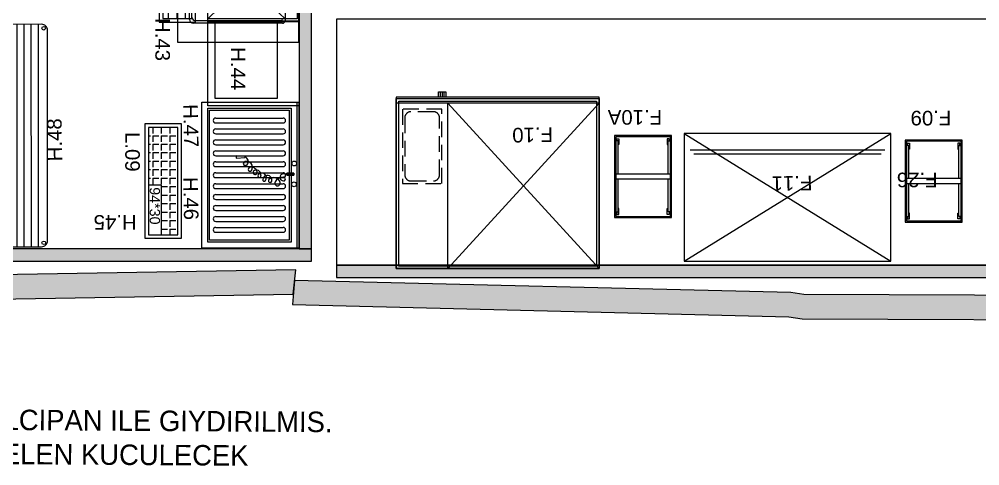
# Model space of a CAD drawing. Header units: millimetres. Extents: x 17474 to 44983, y -1049 to 14585.
# Drawn here: x 18599 to 19389, y -275 to 93 of the extents above; entities that cross this region are included whole.
import ezdxf
from ezdxf.enums import TextEntityAlignment as Align

# ---------------------------------------------------------------- set-up
doc = ezdxf.new("R2010")
doc.units = ezdxf.units.MM
doc.linetypes.add('DASHED', pattern=[19.05, 12.7, -6.35])
for name, color, linetype in [('10 CM  SOĞUK ODA PANEL-PASLANMAZ KAPLAMA', 253, 'Continuous'), ('DUVARIC', 254, 'Continuous'), ('Kıtc-002 Çizgi', 7, 'Continuous'), ('Kıtc-028 Yer Izgarası', 252, 'Continuous'), ('Kıtc-041 İstif Rafı', 7, 'Continuous'), ('NO', 4, 'Continuous'), ('S2000-001 Duvar', 6, 'Continuous'), ('S2000-002 Çizgi', 7, 'Continuous'), ('TXT-YOO', 7, 'Continuous')]:
    doc.layers.add(name, color=color, linetype=linetype)
doc.styles.add('MEKAN', font='stylu.ttf', dxfattribs={"height": 13})
doc.styles.add('ROMANS', font='arial.ttf', dxfattribs={"width": 0.8, "height": 100})
doc.styles.get("Standard").update_dxf_attribs({"font": 'arial.ttf'})
doc.styles.add('X_Roads$0$Standard', font='arial.ttf')
pattern_1 = [(44.669988, (-17068.903, -6479.164), (-3.5151114, 3.5558391), []), (44.669988, (-17065.373, -6479.1844), (-3.5151114, 3.5558391), [2.4, -1])]

# ---------------------------------------------------------------- blocks, each defined once
blk = doc.blocks.new('A$C1DA84029')
at = {"layer": 'S2000-002 Çizgi'}
h = blk.add_hatch(dxfattribs=at)
h.set_pattern_fill('LINE', color=256, scale=0.5, angle=-90, style=0)
h.set_pattern_definition([(270, (1300.4031, 3914.1656), (1.5875, 7e-14), [])])
h.paths.add_polyline_path([(34.64, 141.1), (40.79, 141.1), (40.79, 145.36), (34.64, 145.36)])
at = {"color": 0}
for points in [[(0, 139.81), (166.7, 139.81), (166.7, 0), (0, 0)], [(2, 137.81), (164.7, 137.81), (164.7, 2), (2, 2)]]:
    blk.add_lwpolyline(points, close=True, dxfattribs=at)
at = {"layer": 'S2000-002 Çizgi'}
for p, q in [((166.7, 136.1), (0, 136.1)), ((166.7, 136.1), (42.35, 0)), ((42.5, 0), (42.5, 136.1)), ((166.7, 0), (42.5, 136.1))]:
    blk.add_line(p, q, dxfattribs=at)
for points in [[(34.64, 145.36), (40.79, 145.36), (40.79, 141.1), (34.64, 141.1)], [(166.7, 141.1), (0, 141.1), (0, 0), (166.7, 0)]]:
    blk.add_lwpolyline(points, close=True, dxfattribs=at)
at = {"layer": 'S2000-002 Çizgi', "linetype": 'DASHED'}
blk.add_lwpolyline([(37.5, 70.1), (37.5, 131.1), (5, 131.1), (5, 70.1)], close=True, dxfattribs=at)
blk.add_lwpolyline([(35.5, 77.1), (35.5, 124.1, 0.414214), (30.5, 129.1), (12, 129.1, 0.414214), (7, 124.1), (7, 77.1, 0.414214), (12, 72.1), (30.5, 72.1, 0.414214)], format="xyb", close=True, dxfattribs=at)
at = {"layer": 'NO', "linetype": 'Continuous', "style": 'ROMANS', "width": 0.8}
blk.add_attdef('NO', text='', height=10, rotation=179.66989, dxfattribs=at).set_placement((96.26, 113.85), align=Align.MIDDLE)
blk = doc.blocks.new('A$C6D2349A5')
at = {"layer": 'S2000-002 Çizgi'}
for p, q in [((0, 0), (170, 105)), ((0, 105), (170, 0)), ((5, 91.66), (165, 91.66)), ((8, 88.35), (162, 88.35))]:
    blk.add_line(p, q, dxfattribs=at)
blk.add_lwpolyline([(0, 0), (170, 0), (170, 105), (0, 105)], close=True, dxfattribs=at)
blk = doc.blocks.new('A$C5F3C429F')
at = {"layer": 'S2000-002 Çizgi'}
for points in [[(0, 0), (47, 0), (47, 67.5), (0, 67.5)], [(1, 1), (46, 1), (46, 66.5), (1, 66.5)], [(1, 35.99), (46, 35.99), (46, 31.51), (1, 31.51)]]:
    blk.add_lwpolyline(points, close=True, dxfattribs=at)
for points in [[(2.04, 62.85), (2.04, 64.85), (3.59, 64.85), (3.59, 60.06), (2.96, 60.06)], [(44.96, 62.85), (44.96, 64.85), (43.41, 64.85), (43.41, 60.06), (44.04, 60.06)], [(2.96, 31.51), (2.96, 4.46), (1, 4.46), (1, 62.85), (2.96, 62.85), (2.96, 35.99)], [(44.04, 31.51), (44.04, 4.46), (46, 4.46), (46, 62.85), (44.04, 62.85), (44.04, 35.99)], [(2.04, 4.46), (2.04, 2.65), (3.59, 2.65), (3.59, 7.44), (2.96, 7.44)], [(44.96, 4.46), (44.96, 2.65), (43.41, 2.65), (43.41, 7.44), (44.04, 7.44)]]:
    blk.add_lwpolyline(points, dxfattribs=at)
blk = doc.blocks.new('bulasıkhane dolap')
at = {"layer": 'Kıtc-041 İstif Rafı'}
for p, q in [((22892.24, -15904.05), (22892.41, -15955.05)), ((23075.26, -15905.75), (22892.26, -15905.79)), ((23070.24, -15899.01), (22897.24, -15899.05)), ((23075.41, -15955), (23075.24, -15904.01)), ((23075.26, -15911.55), (22892.26, -15911.59)), ((23075.26, -15917.35), (22892.26, -15917.39)), ((23075.26, -15923.15), (22892.26, -15923.19)), ((23075.26, -15928.95), (22892.26, -15928.99)), ((23075.27, -15934.75), (22892.27, -15934.79)), ((23075.3, -15940.55), (22892.3, -15940.59)), ((23075.3, -15946.35), (22892.3, -15946.39)), ((23075.34, -15952.15), (22892.34, -15952.19)), ((22897.41, -15960.05), (23070.41, -15960.01))]:
    blk.add_line(p, q, dxfattribs=at)
for centre in [(22894.74, -15901.55), (23072.02, -15902.2), (22895.61, -15956.84), (23072.2, -15956.8)]:
    blk.add_circle(centre, 1.5, dxfattribs=at)
for centre, start, end in [((23070.28, -15904.01), 359.54826, 90.47841), ((22897.37, -15955.09), 179.54826, 270.47841), ((23070.45, -15955.05), 269.54826, 0.47841)]:
    blk.add_arc(centre, 4.96, start, end, dxfattribs=at)
blk = doc.blocks.new('A$C7BE05278')
at = {"layer": 'S2000-002 Çizgi'}
blk.add_hatch(color=256, dxfattribs=at).paths.add_polyline_path([(15.9, 41.65), (14.34, 41.67), (14.4, 47.58), (15.96, 47.57)], flags=0)
h = blk.add_hatch(color=256, dxfattribs=at)
h.paths.add_polyline_path([(4.65, 9.9, -0.025454), (4.81, 10.42, 0.278063), (0.77, 7.52), (1.23, 7.32, -0.265675)])
h.paths.add_polyline_path([(5.35, 10.43, 0.028094), (4.81, 10.42, 0.025454), (4.65, 9.9, -0.030609), (5.18, 9.93, -0.027259)])
h.paths.add_polyline_path([(5.35, 10.43, 0.027259), (5.18, 9.93, -0.171751), (7.9, 8.98), (7.9, 8.98), (5.22, 7.15, -0.147228), (5.18, 9.93, 0.030609), (4.65, 9.9, 0.138731), (4.75, 7, 1.347306), (8.21, 9.37, 0.162476)])
h.paths.add_polyline_path([(12.46, 12.66), (12.73, 13.08, 0.483116), (4.81, 10.42, -0.028094), (5.35, 10.43, -0.470681)])
for p, q in [((14.4, 47.58), (14.34, 41.67)), ((14.4, 47.58), (14.34, 41.67)), ((15.96, 47.57), (14.4, 47.58)), ((15.96, 47.57), (14.4, 47.58)), ((15.05, 47.56), (14.97, 38.92)), ((15.9, 41.65), (15.96, 47.57)), ((15.9, 41.65), (15.96, 47.57)), ((14.34, 41.67), (15.9, 41.65)), ((14.34, 41.67), (15.9, 41.65)), ((0.47, 7.33), (0, 0.02)), ((0.47, 7.33), (0, 0.02)), ((0, 0.02), (1.86, 0)), ((1.54, 7.31), (0.47, 7.33)), ((1.54, 7.31), (0.47, 7.33)), ((1.86, 0), (1.54, 7.31)), ((1.86, 0), (1.54, 7.31))]:
    blk.add_line(p, q, dxfattribs=at)
blk.add_lwpolyline([(15.9, 41.65), (14.34, 41.67), (14.4, 47.58), (15.96, 47.57)], close=True, dxfattribs=at)
for centre in [(6.31, 47.78), (23.47, 47.61)]:
    blk.add_circle(centre, 1.99, dxfattribs=at)
for centre, radius, start, end in [((19.09, 38.88), 1.6, 359.43001, 179.43001), ((17.83, 38.9), 2.86, 179.43001, 359.43001), ((25.13, 38.82), 7.64, 179.43001, 242.03458), ((23.49, 30.88), 5.53, 105.76632, 225.7833), ((22.59, 34.05), 2.23, 242.03458, 105.76632), ((18.07, 21.08), 3.83, 52.40892, 229.11119), ((20, 25.62), 3.8, 74.94983, 261.67628), ((19.64, 23.11), 1.26, 261.67628, 52.40892), ((20.62, 27.93), 1.41, 225.7833, 74.94983), ((14.42, 12.56), 4.98, 103.11986, 200.77428), ((15.59, 16.68), 3.77, 86.01564, 220.67721), ((13.69, 15.69), 1.76, 236.80878, 103.11986), ((16.45, 19.21), 1.37, 229.11119, 116.32433), ((4.79, 5.59), 4.31, 51.245, 156.7533), ((9.42, 8.58), 4.83, 57.01034, 197.57947), ((6.43, 7.63), 1.7, 197.57947, 51.245), ((11.21, 11.34), 1.54, 200.77428, 57.01034)]:
    blk.add_arc(centre, radius, start, end, dxfattribs=at)
blk = doc.blocks.new('A$C41F730AB')
at = {"layer": 'Kıtc-002 Çizgi', "color": 254}
for p, q in [((13, 11.5), (13, 67)), ((17, 11.5), (17, 67)), ((22, 11.5), (22, 67)), ((26, 11.5), (26, 67)), ((31, 11.5), (31, 67)), ((35, 11.5), (35, 67)), ((40, 11.5), (40, 67)), ((44, 11.5), (44, 67)), ((49, 11.5), (49, 67)), ((53, 11.5), (53, 67)), ((58, 11.5), (58, 67)), ((62, 11.5), (62, 67)), ((67, 11.5), (67, 67)), ((71, 11.5), (71, 67)), ((76, 11.5), (76, 67)), ((80, 11.5), (80, 67)), ((85, 11.5), (85, 67)), ((89, 11.5), (89, 67)), ((94, 11.5), (94, 67)), ((98, 11.5), (98, 67)), ((103, 11.5), (103, 67)), ((107, 11.5), (107, 67))]:
    blk.add_line(p, q, dxfattribs=at)
at = {"layer": 'Kıtc-002 Çizgi'}
for points in [[(0, 80), (120, 80), (120, 0), (0, 0)], [(0, 80), (120, 80), (120, 78.5), (0, 78.5)], [(5, 73.5), (115, 73.5), (115, 5), (5, 5)], [(6.5, 72), (113.5, 72), (113.5, 6.5), (6.5, 6.5)]]:
    blk.add_lwpolyline(points, close=True, dxfattribs=at)
at = {"layer": 'Kıtc-002 Çizgi', "color": 254}
for centre, start, end in [((15, 67), 0, 180), ((24, 67), 0, 180), ((33, 67), 0, 180), ((42, 67), 0, 180), ((51, 67), 0, 180), ((60, 67), 0, 180), ((69, 67), 0, 180), ((78, 67), 0, 180), ((87, 67), 0, 180), ((96, 67), 0, 180), ((105, 67), 0, 180), ((15, 11.5), 180, 0), ((24, 11.5), 180, 0), ((33, 11.5), 180, 0), ((42, 11.5), 180, 0), ((51, 11.5), 180, 0), ((60, 11.5), 180, 0), ((69, 11.5), 180, 0), ((78, 11.5), 180, 0), ((87, 11.5), 180, 0), ((96, 11.5), 180, 0), ((105, 11.5), 180, 0)]:
    blk.add_arc(centre, 2, start, end, dxfattribs=at)
blk = doc.blocks.new('A$C51EF2225')
at = {"layer": 'Kıtc-002 Çizgi'}
blk.add_blockref('A$C41F730AB', (0, 0), dxfattribs=at)
at = {"layer": 'S2000-002 Çizgi'}
blk.add_blockref('A$C7BE05278', (44.04, 28.3), dxfattribs=at)
blk = doc.blocks.new('A$C7ED97EAE')
at = {"layer": 'S2000-002 Çizgi'}
for p, q in [((3.5, 88.5), (65.5, 88.5)), ((3.5, 15), (3.5, 88.5)), ((65.5, 88.5), (65.5, 15)), ((0, 3), (0, 76.5)), ((2, 78.5), (3.5, 78.5)), ((2, 5), (2, 75)), ((3.5, 78.5), (65.5, 78.5)), ((3.5, 76.5), (3.5, 76.5)), ((65.5, 78.5), (67, 78.5)), ((65.5, 76.5), (65.5, 76.5)), ((67, 75), (67, 5)), ((69, 76.5), (69, 3)), ((65.5, 15), (3.5, 15)), ((67, 15), (65.5, 15)), ((66, 0), (3, 0)), ((64, 2), (5, 2))]:
    blk.add_line(p, q, dxfattribs=at)
at = {"layer": 'S2000-002 Çizgi', "linetype": 'DASHED'}
for p, q in [((65.5, 78.5), (3.5, 15)), ((65.5, 15), (3.5, 78.5))]:
    blk.add_line(p, q, dxfattribs=at)
for points in [[(9.5, 21.5), (59.5, 21.5), (59.5, 71.5), (9.5, 71.5)], [(11.5, 23.5), (57.5, 23.5), (57.5, 69.5), (11.5, 69.5)]]:
    blk.add_lwpolyline(points, close=True, dxfattribs=at)
at = {"layer": 'S2000-002 Çizgi'}
for centre, radius, start, end in [((2, 76.5), 2, 90, 180), ((3.5, 75), 1.5, 90, 180), ((65.5, 75), 1.5, 0, 90), ((67, 76.5), 2, 0, 90), ((3, 3), 3, 180, 270), ((5, 5), 3, 180, 270), ((64, 5), 3, 270, 0), ((66, 3), 3, 270, 0)]:
    blk.add_arc(centre, radius, start, end, dxfattribs=at)
blk = doc.blocks.new('A$C11D46695')
at = {"layer": 'Kıtc-028 Yer Izgarası'}
for p, q in [((94.1, 30), (0, 30)), ((0, 30), (0, 0)), ((91.1, 27), (3, 27)), ((3, 27), (3, 3)), ((9.65, 20.4), (9.65, 25.48)), ((16.63, 20.4), (16.63, 25.48)), ((23.62, 20.4), (23.62, 25.48)), ((30.6, 20.4), (30.6, 25.48)), ((37.59, 20.4), (37.59, 25.48)), ((44.57, 20.4), (44.57, 25.48)), ((51.56, 20.4), (51.56, 25.48)), ((58.54, 20.4), (58.54, 25.48)), ((65.53, 20.4), (65.53, 25.48)), ((72.51, 20.4), (72.51, 25.48)), ((79.5, 20.4), (79.5, 25.48)), ((86.48, 20.4), (86.48, 25.48)), ((91.1, 3), (91.1, 27)), ((94.1, 0), (94.1, 30)), ((3, 20.4), (7.74, 20.4)), ((9.65, 20.4), (14.73, 20.4)), ((9.65, 13.42), (9.65, 18.5)), ((16.63, 20.4), (21.71, 20.4)), ((16.63, 13.42), (16.63, 18.5)), ((23.62, 20.4), (28.7, 20.4)), ((23.62, 13.42), (23.62, 18.5)), ((30.6, 20.4), (35.68, 20.4)), ((30.6, 13.42), (30.6, 18.5)), ((37.59, 20.4), (42.67, 20.4)), ((37.59, 13.42), (37.59, 18.5)), ((44.57, 20.4), (49.65, 20.4)), ((44.57, 13.42), (44.57, 18.5)), ((51.56, 20.4), (56.64, 20.4)), ((51.56, 13.42), (51.56, 18.5)), ((58.54, 20.4), (63.62, 20.4)), ((58.54, 13.42), (58.54, 18.5)), ((65.53, 20.4), (70.61, 20.4)), ((65.53, 13.42), (65.53, 18.5)), ((72.51, 20.4), (77.59, 20.4)), ((72.51, 13.42), (72.51, 18.5)), ((79.5, 20.4), (84.58, 20.4)), ((79.5, 13.42), (79.5, 18.5)), ((86.48, 20.4), (91.1, 20.4)), ((86.48, 13.42), (86.48, 18.5)), ((3, 13.42), (7.74, 13.42)), ((9.65, 13.42), (14.73, 13.42)), ((9.65, 6.43), (9.65, 11.51)), ((16.63, 13.42), (21.71, 13.42)), ((16.63, 6.43), (16.63, 11.51)), ((23.62, 13.42), (28.7, 13.42)), ((23.62, 6.43), (23.62, 11.51)), ((30.6, 13.42), (35.68, 13.42)), ((30.6, 6.43), (30.6, 11.51)), ((37.59, 13.42), (42.67, 13.42)), ((37.59, 6.43), (37.59, 11.51)), ((44.57, 13.42), (49.65, 13.42)), ((44.57, 6.43), (44.57, 11.51)), ((91.1, 13.5), (50.37, 13.5)), ((50.37, 13.5), (50.37, 3)), ((51.56, 13.42), (56.64, 13.42)), ((58.54, 13.42), (63.62, 13.42)), ((65.53, 13.42), (70.61, 13.42)), ((72.51, 13.42), (77.59, 13.42)), ((79.5, 13.42), (84.58, 13.42)), ((86.48, 13.42), (91.1, 13.42)), ((91.1, 3), (91.1, 13.5)), ((0, 0), (94.1, 0)), ((3, 6.43), (7.74, 6.43)), ((3, 3), (91.1, 3)), ((9.65, 6.43), (14.73, 6.43)), ((9.65, 3), (9.65, 4.53)), ((16.63, 6.43), (21.71, 6.43)), ((16.63, 3), (16.63, 4.53)), ((23.62, 6.43), (28.7, 6.43)), ((23.62, 3), (23.62, 4.53)), ((30.6, 6.43), (35.68, 6.43)), ((30.6, 3), (30.6, 4.53)), ((37.59, 6.43), (42.67, 6.43)), ((37.59, 3), (37.59, 4.53)), ((44.57, 6.43), (49.65, 6.43)), ((44.57, 3), (44.57, 4.53)), ((50.37, 3), (91.1, 3))]:
    blk.add_line(p, q, dxfattribs=at)
blk.add_text('94*30', height=8.4, rotation=360, dxfattribs=at).set_placement((52.07, 3.94))
blk = doc.blocks.new('A$C09E06200')
at = {"layer": 'Kıtc-028 Yer Izgarası'}
for p, q in [((118.4, 30), (0, 30)), ((0, 30), (0, 0)), ((115.4, 27), (3, 27)), ((3, 27), (3, 3)), ((9.65, 22.26), (9.65, 27)), ((16.63, 22.26), (16.63, 27)), ((23.62, 22.26), (23.62, 27)), ((30.6, 22.26), (30.6, 27)), ((37.59, 22.26), (37.59, 27)), ((44.57, 22.26), (44.57, 27)), ((51.56, 22.26), (51.56, 27)), ((58.54, 22.26), (58.54, 27)), ((65.53, 22.26), (65.53, 27)), ((72.51, 22.26), (72.51, 27)), ((79.5, 22.26), (79.5, 27)), ((86.48, 22.26), (86.48, 27)), ((93.47, 22.26), (93.47, 27)), ((100.45, 22.26), (100.45, 27)), ((107.44, 22.26), (107.44, 27)), ((114.42, 22.26), (114.42, 27)), ((115.4, 3), (115.4, 27)), ((118.4, 0), (118.4, 30)), ((3, 22.26), (7.74, 22.26)), ((9.65, 22.26), (14.73, 22.26)), ((9.65, 15.27), (9.65, 20.35)), ((16.63, 22.26), (21.71, 22.26)), ((16.63, 15.27), (16.63, 20.35)), ((23.62, 22.26), (28.7, 22.26)), ((23.62, 15.27), (23.62, 20.35)), ((30.6, 22.26), (35.68, 22.26)), ((30.6, 15.27), (30.6, 20.35)), ((37.59, 22.26), (42.67, 22.26)), ((37.59, 15.27), (37.59, 20.35)), ((44.57, 22.26), (49.65, 22.26)), ((44.57, 15.27), (44.57, 20.35)), ((51.56, 22.26), (56.64, 22.26)), ((51.56, 15.27), (51.56, 20.35)), ((58.54, 22.26), (63.62, 22.26)), ((58.54, 15.27), (58.54, 20.35)), ((65.53, 22.26), (70.61, 22.26)), ((65.53, 15.27), (65.53, 20.35)), ((72.51, 22.26), (77.59, 22.26)), ((72.51, 15.27), (72.51, 20.35)), ((79.5, 22.26), (84.58, 22.26)), ((79.5, 15.27), (79.5, 20.35)), ((86.48, 22.26), (91.56, 22.26)), ((86.48, 15.27), (86.48, 20.35)), ((93.47, 22.26), (98.55, 22.26)), ((93.47, 15.27), (93.47, 20.35)), ((100.45, 22.26), (105.53, 22.26)), ((100.45, 15.27), (100.45, 20.35)), ((107.44, 22.26), (112.52, 22.26)), ((107.44, 15.27), (107.44, 20.35)), ((114.42, 22.26), (115.4, 22.26)), ((114.42, 15.27), (114.42, 20.35)), ((3, 15.27), (7.74, 15.27)), ((3, 8.29), (7.74, 8.29)), ((9.65, 15.27), (14.73, 15.27)), ((9.65, 8.29), (9.65, 13.37)), ((9.65, 8.29), (14.73, 8.29)), ((16.63, 15.27), (21.71, 15.27)), ((16.63, 8.29), (16.63, 13.37)), ((16.63, 8.29), (21.71, 8.29)), ((23.62, 15.27), (28.7, 15.27)), ((23.62, 8.29), (23.62, 13.37)), ((23.62, 8.29), (28.7, 8.29)), ((30.6, 15.27), (35.68, 15.27)), ((30.6, 8.29), (30.6, 13.37)), ((30.6, 8.29), (35.68, 8.29)), ((37.59, 15.27), (42.67, 15.27)), ((37.59, 8.29), (37.59, 13.37)), ((37.59, 8.29), (42.67, 8.29)), ((44.57, 15.27), (49.65, 15.27)), ((44.57, 8.29), (44.57, 13.37)), ((44.57, 8.29), (49.65, 8.29)), ((51.56, 15.27), (56.64, 15.27)), ((51.56, 8.29), (51.56, 13.37)), ((51.56, 8.29), (56.64, 8.29)), ((58.54, 15.27), (63.62, 15.27)), ((58.54, 8.29), (58.54, 13.37)), ((58.54, 8.29), (63.62, 8.29)), ((65.53, 15.27), (70.61, 15.27)), ((65.53, 8.29), (65.53, 13.37)), ((65.53, 8.29), (70.61, 8.29)), ((72.51, 15.27), (77.59, 15.27)), ((72.51, 8.29), (72.51, 13.37)), ((115.4, 13.5), (74.67, 13.5)), ((74.67, 13.5), (74.67, 3)), ((79.5, 15.27), (84.58, 15.27)), ((86.48, 15.27), (91.56, 15.27)), ((93.47, 15.27), (98.55, 15.27)), ((100.45, 15.27), (105.53, 15.27)), ((107.44, 15.27), (112.52, 15.27)), ((114.42, 15.27), (115.4, 15.27)), ((115.4, 3), (115.4, 13.5)), ((0, 0), (118.4, 0)), ((3, 3), (115.4, 3)), ((9.65, 3), (9.65, 6.38)), ((16.63, 3), (16.63, 6.38)), ((23.62, 3), (23.62, 6.38)), ((30.6, 3), (30.6, 6.38)), ((37.59, 3), (37.59, 6.38)), ((44.57, 3), (44.57, 6.38)), ((51.56, 3), (51.56, 6.38)), ((58.54, 3), (58.54, 6.38)), ((65.53, 3), (65.53, 6.38)), ((72.51, 3), (72.51, 6.38)), ((74.67, 3), (115.4, 3))]:
    blk.add_line(p, q, dxfattribs=at)
blk.add_text('118*30', height=7.2, dxfattribs=at).set_placement((74.5, 4.43))

msp = doc.modelspace()

# ---------------------------------------------------------------- hatches: boundary and pattern name
at = {"layer": '10 CM  SOĞUK ODA PANEL-PASLANMAZ KAPLAMA'}
h = msp.add_hatch(dxfattribs=at)
h.set_pattern_fill('HONEY', color=256, scale=1.5)
h.set_pattern_definition([(0, (14824.1892, -4345.8324), (7.14375, 4.124446), [4.7625, -9.525]), (120, (14824.1892, -4345.8324), (-7.14375, 4.124446), [4.7625, -9.525]), (60, (14824.1892, -4345.8324), (2e-08, 8.248892), [-9.525, 4.7625])])
edge = h.paths.add_edge_path()
edge.add_line((18839.36, 596.16), (18829.36, 596.16))
edge.add_line((18829.36, 596.16), (18829.36, -96.42))
edge.add_line((18829.36, -96.42), (18839.36, -96.42))
edge.add_line((18839.36, -96.42), (18839.36, 596.16))
h = msp.add_hatch(dxfattribs=at)
h.set_pattern_fill('HONEY', color=256, scale=1.5, angle=-90)
h.set_pattern_definition([(270, (13563.108, 3908.749), (4.124446, -7.14375), [4.7625, -9.525]), (30, (13563.108, 3908.749), (4.124446, 7.14375), [4.7625, -9.525]), (330, (13563.108, 3908.749), (8.248892, -2e-08), [-9.525, 4.7625])])
h.paths.add_polyline_path([(18839.36, -106.42), (18839.36, -96.42), (17788.3, -96.42), (17788.3, -106.42)])
h = msp.add_hatch(dxfattribs=at)
h.set_pattern_fill('HONEY', color=256, scale=1.5, angle=-90)
h.set_pattern_definition([(270, (14625.592, 3895.2467), (4.124446, -7.14375), [4.7625, -9.525]), (30, (14625.592, 3895.2467), (4.124446, 7.14375), [4.7625, -9.525]), (330, (14625.592, 3895.2467), (8.248892, -2e-08), [-9.525, 4.7625])])
h.paths.add_polyline_path([(19739.53, -119.93), (19739.53, -109.93), (18859.94, -109.92), (18859.94, -119.92)])
at = {"layer": 'DUVARIC'}
h = msp.add_hatch(dxfattribs=at)
h.set_pattern_fill('JIS_STN_2.5', color=256, scale=2, angle=-0.33001)
h.set_pattern_definition(pattern_1)
h.paths.add_polyline_path([(18826.49, -113.8), (17780.86, -131.2), (17781.19, -151.2), (18824.32, -133.79)])
h = msp.add_hatch(dxfattribs=at)
h.set_pattern_fill('JIS_STN_2.5', color=256, scale=2, angle=-0.33001)
h.set_pattern_definition(pattern_1)
h.paths.add_polyline_path([(18823.71, -142.26), (19231.88, -152.26), (19242.87, -153.89), (19524.93, -155.2), (19752.76, -155.5), (19752.79, -135.5), (19524.99, -135.2), (19244.39, -133.9), (19233.59, -132.3), (18825.56, -122.42)])

# ---------------------------------------------------------------- linework, layer by layer
at = {"layer": '10 CM  SOĞUK ODA PANEL-PASLANMAZ KAPLAMA', "elevation": 0}
msp.add_lwpolyline([(18839.36, 596.16), (18829.36, 596.16), (18829.36, -96.42), (18839.36, -96.42), (18839.36, 596.16)], dxfattribs=at)
at = {"layer": '10 CM  SOĞUK ODA PANEL-PASLANMAZ KAPLAMA'}
for points in [[(18839.36, -106.42), (18839.36, -96.42), (17788.3, -96.42), (17788.3, -106.42), (18839.36, -106.42)], [(19739.53, -119.93), (19739.53, -109.93), (18859.94, -109.92), (18859.94, -119.92), (19739.53, -119.93)]]:
    msp.add_lwpolyline(points, dxfattribs=at)
at = {"layer": 'DUVARIC'}
msp.add_lwpolyline([(18826.49, -113.8), (17780.86, -131.2), (17781.19, -151.2), (18824.32, -133.79), (18826.49, -113.8)], dxfattribs=at)
msp.add_lwpolyline([(18823.71, -142.26), (19231.88, -152.26), (19242.87, -153.89), (19524.93, -155.2), (19752.76, -155.5), (19752.79, -135.5), (19524.99, -135.2), (19244.39, -133.9), (19233.59, -132.3), (18825.56, -122.42)], close=True, dxfattribs=at)
at = {"layer": 'S2000-001 Duvar', "color": 0}
msp.add_lwpolyline([(18729.19, 73.69), (18829.19, 73.69), (18829.19, 173.69), (18729.19, 173.69)], close=True, dxfattribs=at)
at = {"layer": 'S2000-001 Duvar'}
msp.add_lwpolyline([(18859.94, -109.92), (19439.94, -109.92), (19439.94, 92.52), (18859.94, 92.52)], close=True, dxfattribs=at)
at = {"layer": 'S2000-002 Çizgi'}
for p, q in [((18754.19, 21.19), (18754.19, 91.19)), ((18754.19, 91.19), (18829.19, 91.19)), ((18754.19, 90.52), (18829.19, 90.52)), ((18829.19, 21.19), (18754.19, 21.19))]:
    msp.add_line(p, q, dxfattribs=at)
msp.add_lwpolyline([(18811.19, 91.19), (18811.19, 27.19), (18760.19, 27.19), (18760.19, 91.19)], dxfattribs=at)

# ---------------------------------------------------------------- block references
at = {"layer": 'Kıtc-002 Çizgi', "rotation": 179.9999999999999}
for p in [(19135.59, -3.2), (19374.56, -6.89)]:
    msp.add_blockref('A$C5F3C429F', p, dxfattribs=at)
at = {"layer": 'Kıtc-028 Yer Izgarası'}
for name, p, rotation in [('A$C09E06200', (18744.19, 90.06), 90), ('A$C11D46695', (18702.55, 6.34), 269.9999999999999)]:
    msp.add_blockref(name, p, dxfattribs=dict(at, rotation=rotation))
at = {"layer": 'Kıtc-041 İstif Rafı'}
for name, p, rotation in [('bulasıkhane dolap', (2662.48, -22987.08, 0), 89.99999999999997), ('A$C1DA84029', (18909.19, -112.67), 359.9999819731877)]:
    msp.add_blockref(name, p, dxfattribs=dict(at, rotation=rotation))
at = {"layer": 'S2000-002 Çizgi'}
for name, p, rotation in [('A$C7ED97EAE', (18739.19, 158.19), 270), ('A$C51EF2225', (18749.19, 24.2, 0), 270.0000008134916)]:
    msp.add_blockref(name, p, dxfattribs=dict(at, rotation=rotation))
msp.add_blockref('A$C6D2349A5', (19145.89, -106.59), dxfattribs=at)

# ---------------------------------------------------------------- texts
at = {"layer": 'Kıtc-028 Yer Izgarası', "color": 0, "insert": (18698.32, -0.28), "char_height": 12, "attachment_point": 1, "rotation": 270, "style": 'X_Roads$0$Standard'}
msp.add_mtext_dynamic_manual_height_columns('L.09', width=300.4683, gutter_width=50, heights=[24.02], dxfattribs=at)
at = {"layer": 'Kıtc-041 İstif Rafı', "insert": (18622.62, -24.59, 0), "char_height": 12, "attachment_point": 1, "rotation": 91.11381, "style": 'X_Roads$0$Standard'}
msp.add_mtext_dynamic_manual_height_columns('{\\C0;H.48}', width=300.4683, gutter_width=50, heights=[24.02], dxfattribs=at)
at = {"layer": 'S2000-001 Duvar', "char_height": 12, "attachment_point": 1, "style": 'X_Roads$0$Standard'}
for s, insert, rotation in [('{\\C0;F.10A}', (19127.78, 5.76), 180), ('{\\C0;F.09}', (19365.58, 5.15), 180), ('{\\C0;F.10}', (19038.17, -8.36), 180.98097), ('{\\C0;F.11}', (19251.47, -48.25), 180.98009), ('{\\C0;F.26}', (19354.31, -45.72), 180)]:
    msp.add_mtext_dynamic_manual_height_columns(s, width=300.4683, gutter_width=50, heights=[24.02], dxfattribs=dict(at, insert=insert, rotation=rotation))
at = {"layer": 'S2000-002 Çizgi', "char_height": 12, "style": 'X_Roads$0$Standard'}
for s, insert, attachment_point, rotation in [('H.43', (18723.08, 93.51), 1, 270), ('H.44', (18785.15, 34.11), 3, 270), ('H.47', (18745.96, 22.76), 1, 271.11381), ('H.46', (18745.96, -37.17), 1, 271.11381), ('H.45', (18695.74, -80.63, 0), 1, 180)]:
    msp.add_mtext_dynamic_manual_height_columns(s, width=300.4683, gutter_width=50, heights=[24.02], dxfattribs=dict(at, insert=insert, attachment_point=attachment_point, rotation=rotation))
at = {"layer": 'TXT-YOO', "color": 1, "insert": (18486.22, -227.96), "char_height": 16.848, "width": 430.7585, "attachment_point": 1, "rotation": 359.61968, "style": 'MEKAN'}
msp.add_mtext('KOLON ALCIPAN ILE GIYDIRILMIS.\\PMUHTEMELEN KUCULECEK', dxfattribs=at)

doc.saveas('drawing.dxf')
